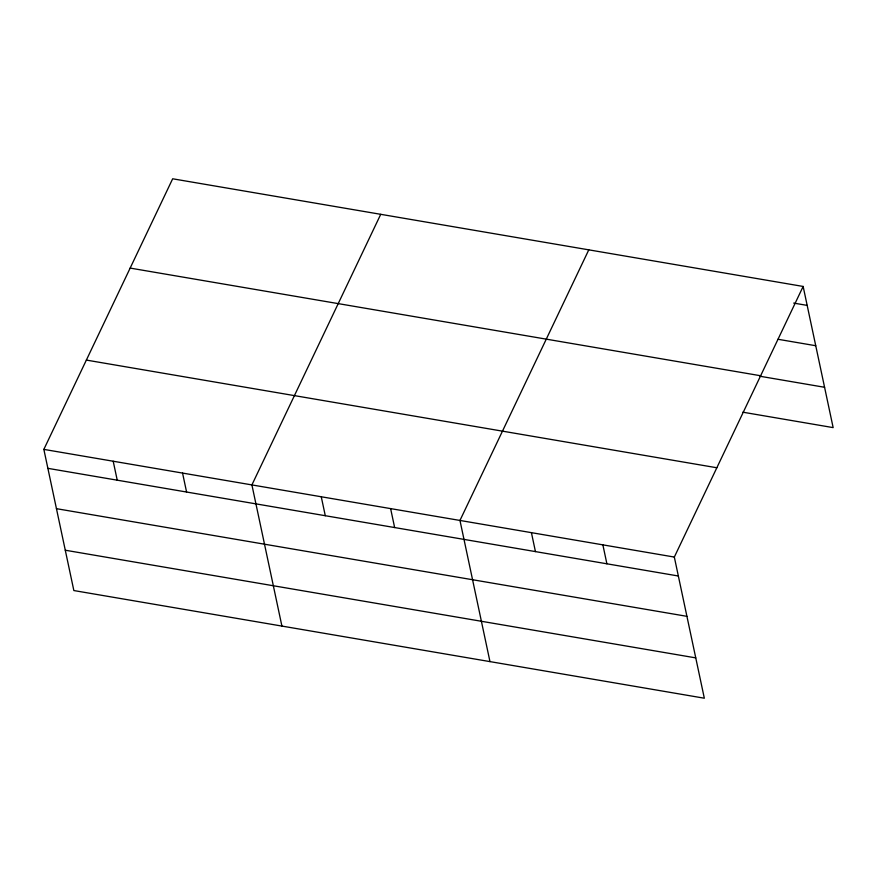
<?xml version="1.0" encoding="UTF-8"?>
<svg xmlns="http://www.w3.org/2000/svg" width="877" height="877" viewBox="0 0 877 877"><rect width="100%" height="100%" fill="white"/><g stroke="black" fill="none" stroke-linecap="round" stroke-linejoin="round"><path stroke-width="1.32" d="M803.146 286.45L674.325 557.059L704.33 698.213L73.854 590.55L43.85 449.386L172.67 178.787L803.146 286.45L833.15 427.614L742.819 412.19M380.728 214.317L251.907 484.915L281.912 626.079M588.785 249.846L459.965 520.445L489.969 661.609M793.696 303.091L807.169 305.393M777.998 339.278L815.742 345.724M130.158 268.088L760.633 375.751M759.866 376.233L824.577 387.283M86.363 360.085L716.838 467.759M43.85 449.386L674.325 557.059M47.873 468.34L678.349 576.003M56.446 508.671L686.921 616.334M65.282 550.219L695.757 657.882M602.872 544.847L606.895 563.801M531.418 532.646L535.441 551.6M390.616 508.605L394.639 527.548M321.256 496.766L325.29 515.709M182.559 473.076L186.582 492.019M113.199 461.236L117.233 480.179"/></g></svg>
